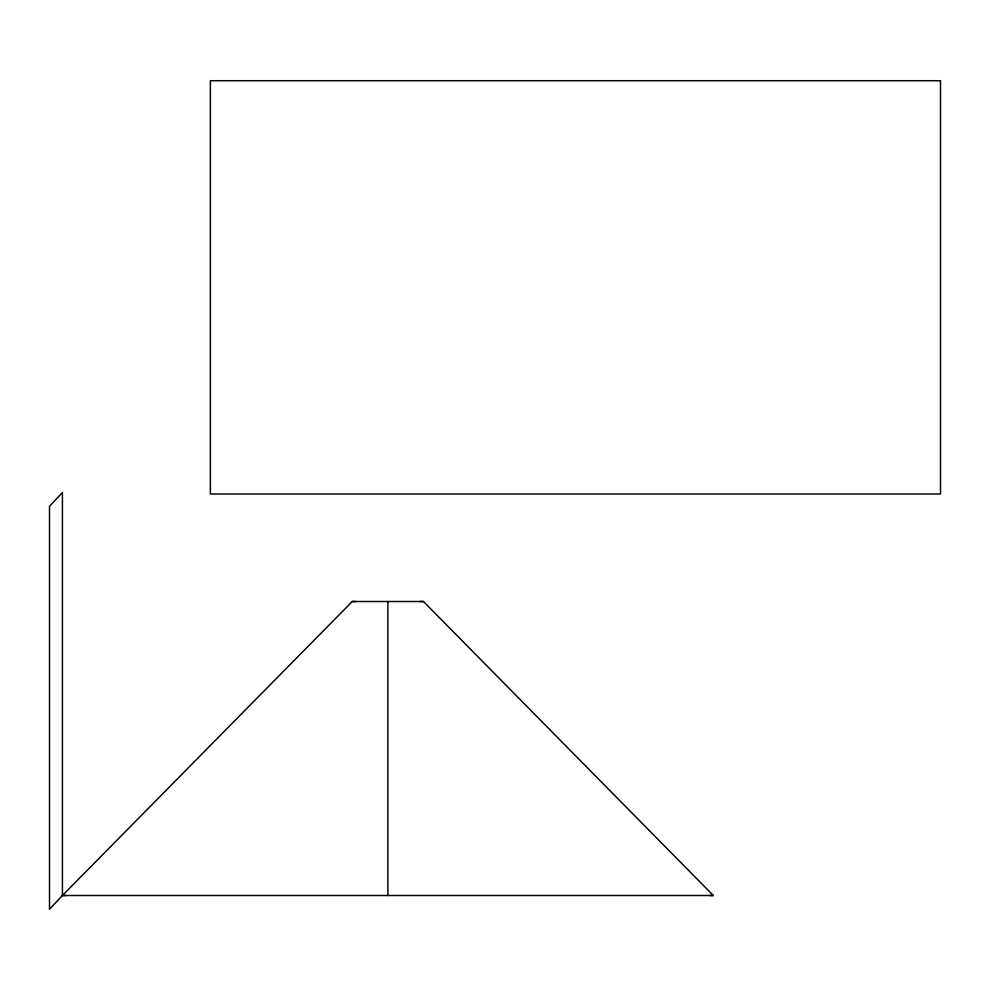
<?xml version="1.0" encoding="UTF-8"?>
<svg xmlns="http://www.w3.org/2000/svg" width="990" height="990" viewBox="0 0 990 990"><rect width="100%" height="100%" fill="white"/><g stroke="black" fill="none" stroke-linecap="round" stroke-linejoin="round"><path stroke-width="1.49" d="M62.419 895.505L49.5 909.278L49.5 506.323L62.419 492.55L62.419 895.505L713.345 895.505L423.473 601.512L352.279 601.512L62.419 895.505L66.181 895.505M419.735 601.536L423.473 601.512M709.582 895.505L713.345 895.505M352.279 601.512L356.016 601.536M387.882 601.512L387.882 895.505M940.5 80.722L210.363 80.722L210.363 493.998L940.5 493.998L940.5 80.722"/></g></svg>
